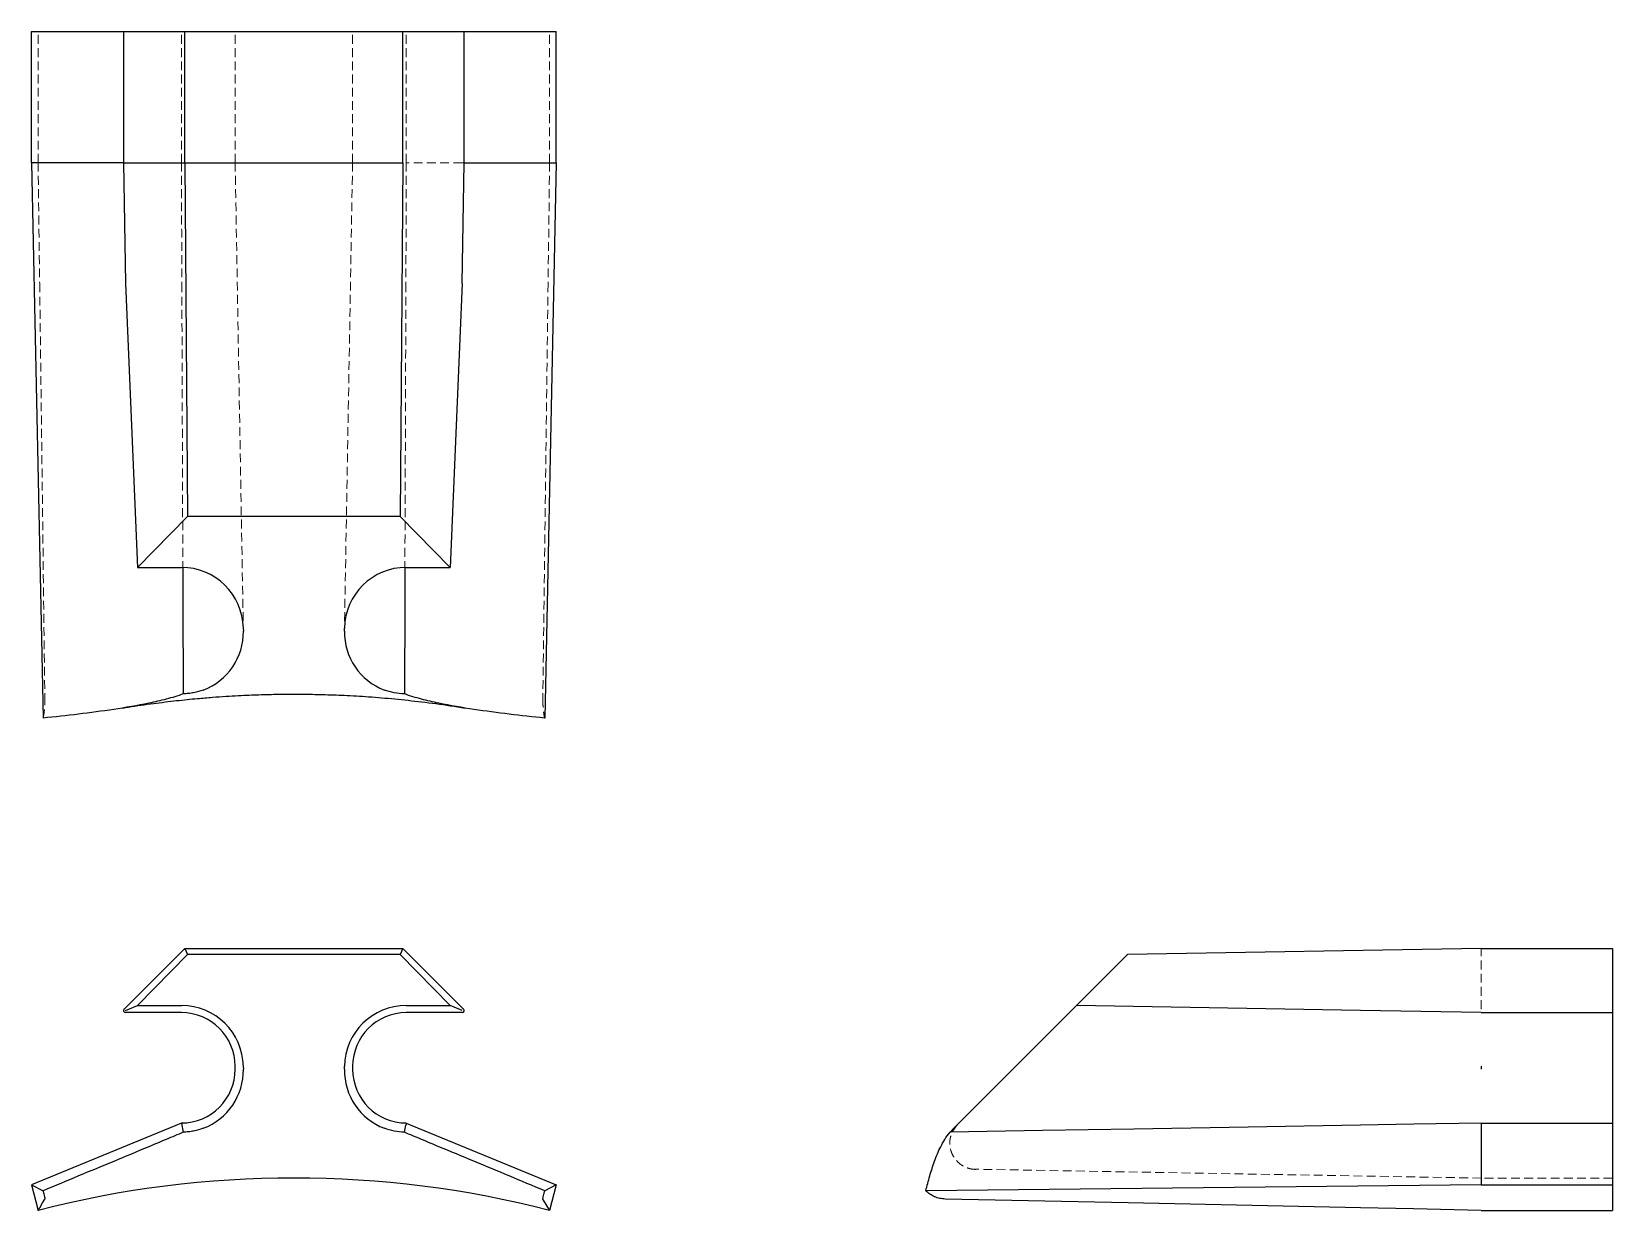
# Model space of a CAD drawing. Header units: millimetres. Extents: x 45 to 273, y 38 to 208.
import ezdxf

# ---------------------------------------------------------------- set-up
doc = ezdxf.new("R2010")
doc.units = ezdxf.units.MM
doc.linetypes.add('HIDDEN', pattern=[1.905, 1.27, -0.635])

msp = doc.modelspace()

# ---------------------------------------------------------------- linework, layer by layer
at = {"color": 7, "linetype": 'Continuous', "lineweight": 25}
for p, q in [((45.21, 189.1), (45.21, 208)), ((45.21, 208), (58.45, 208)), ((58.45, 208), (58.45, 189.1)), ((58.45, 208), (58.54, 208)), ((58.54, 208), (67.29, 208)), ((67.29, 189.1), (67.29, 208)), ((67.29, 208), (98.71, 208)), ((98.71, 189.1), (98.71, 208)), ((98.71, 208), (107.46, 208)), ((107.46, 208), (107.55, 208)), ((107.55, 189.1), (107.55, 208)), ((107.55, 208), (120.79, 208)), ((120.79, 189.1), (120.79, 208)), ((58.45, 189.1), (45.21, 189.1)), ((45.21, 189.1), (46.86, 109.06)), ((58.45, 189.1), (58.75, 171.7)), ((58.54, 189.1), (67.29, 189.1)), ((67.29, 189.1), (98.71, 189.1)), ((67.29, 189.1), (67.66, 138.14)), ((98.71, 189.1), (98.34, 138.14)), ((107.25, 171.7), (107.55, 189.1)), ((107.55, 189.1), (120.79, 189.1)), ((120.79, 189.1), (119.14, 109.06)), ((58.75, 171.7), (60.48, 130.79)), ((107.25, 171.7), (105.52, 130.79)), ((67.66, 138.14), (60.48, 130.79)), ((98.34, 138.14), (67.66, 138.14)), ((105.52, 130.79), (98.34, 138.14)), ((60.48, 130.79), (66.8, 130.79)), ((99.2, 130.79), (105.52, 130.79)), ((75.71, 122.02), (75.72, 121.6)), ((90.28, 121.6), (90.29, 122.02)), ((58.54, 67.14), (67.29, 75.88)), ((67.29, 75.88), (67.66, 74.99)), ((67.29, 75.88), (98.71, 75.88)), ((98.71, 75.88), (98.34, 74.99)), ((98.71, 75.88), (107.46, 67.14)), ((254.1, 75.88), (203.14, 74.99)), ((254.1, 75.88), (273, 75.88)), ((273, 75.88), (273, 67.14)), ((67.66, 74.99), (60.48, 67.64)), ((98.34, 74.99), (67.66, 74.99)), ((105.52, 67.64), (98.34, 74.99)), ((195.79, 67.64), (203.14, 74.99)), ((58.75, 66.93), (60.48, 67.64)), ((66.8, 66.62), (58.75, 66.62)), ((60.48, 67.64), (66.8, 67.64)), ((99.2, 67.64), (105.52, 67.64)), ((107.25, 66.62), (99.2, 66.62)), ((107.25, 66.93), (105.52, 67.64)), ((187.02, 58.88), (195.79, 67.64)), ((236.7, 66.93), (195.79, 67.64)), ((254.1, 66.62), (236.7, 66.93)), ((254.1, 66.62), (273, 66.62)), ((273, 67.14), (273, 66.62)), ((273, 66.62), (273, 58.88)), ((74.54, 58.46), (74.54, 58.88)), ((75.71, 58.88), (75.72, 58.46)), ((90.28, 58.46), (90.29, 58.88)), ((91.46, 58.88), (91.46, 58.46)), ((178.1, 49.95), (186.6, 58.46)), ((186.6, 58.46), (187.02, 58.88)), ((254.1, 58.88), (254.1, 58.46)), ((273, 58.88), (273, 58.46)), ((273, 58.46), (273, 50.71)), ((66.8, 50.71), (45.21, 41.78)), ((99.2, 50.71), (120.79, 41.78)), ((254.1, 50.71), (273, 50.71)), ((254.1, 50.71), (254.1, 41.78)), ((273, 50.71), (273, 41.78)), ((45.21, 41.78), (46.86, 40.95)), ((45.21, 41.78), (46.15, 38.12)), ((120.79, 41.78), (119.14, 40.95)), ((120.79, 41.78), (119.85, 38.12)), ((254.1, 41.78), (174.06, 40.95)), ((254.1, 41.78), (273, 41.78)), ((273, 41.78), (273, 38.12)), ((254.1, 38.12), (273, 38.12))]:
    msp.add_line(p, q, dxfattribs=at)
at = {"color": 7, "linetype": 'HIDDEN', "lineweight": 18}
for p, q in [((46.15, 189.1), (46.15, 208)), ((66.8, 189.1), (66.8, 208)), ((74.54, 189.1), (74.54, 208)), ((91.46, 189.1), (91.46, 208)), ((99.2, 189.1), (99.2, 208)), ((119.85, 189.1), (119.85, 208)), ((58.54, 189.1), (58.45, 189.1)), ((74.54, 189.1), (75.71, 122.02)), ((91.46, 189.1), (90.29, 122.02)), ((107.25, 189.1), (99.2, 189.1)), ((107.25, 189.1), (107.55, 189.1)), ((254.1, 67.14), (254.1, 75.88)), ((254.1, 42.77), (181.23, 44.05)), ((273, 42.77), (254.1, 42.77))]:
    msp.add_line(p, q, dxfattribs=at)
at = {"color": 7, "linetype": 'HIDDEN', "lineweight": 18, "flags": 128}
for points in [[(46.15, 189.1), (46.27, 179.36), (46.37, 171.7)], [(66.8, 189.1), (66.83, 179.4), (66.86, 171.7)], [(99.2, 189.1), (99.17, 179.4), (99.14, 171.7)], [(119.85, 189.1), (119.73, 179.36), (119.63, 171.7)], [(46.37, 171.7), (46.79, 138.23), (47.12, 111.85)], [(66.86, 171.7), (66.91, 155.51), (66.97, 139.04), (67, 130.77)], [(99.14, 171.7), (99.09, 155.51), (99.03, 139.04), (99, 130.78)], [(119.63, 171.7), (119.21, 138.23), (118.88, 111.85)]]:
    msp.add_lwpolyline(points, dxfattribs=at)
at = {"color": 7, "linetype": 'Continuous', "lineweight": 25, "flags": 128}
for points in [[(67, 130.77), (67.02, 125.89), (67.07, 112.56)], [(99, 130.78), (98.98, 125.89), (98.93, 112.56)], [(66.8, 50.71), (66.83, 50.54), (66.86, 50.41)], [(99.2, 50.71), (99.17, 50.54), (99.14, 50.41)], [(236.7, 50.41), (220.51, 50.13), (204.04, 49.84), (190.89, 49.61), (177.56, 49.38)], [(254.1, 50.71), (244.4, 50.54), (236.7, 50.41)], [(46.37, 38.49), (46.79, 39.2), (47.12, 39.75)], [(119.63, 38.49), (119.21, 39.2), (118.88, 39.75)], [(236.7, 38.49), (203.23, 39.2), (176.85, 39.75)], [(46.15, 38.12), (46.27, 38.32), (46.37, 38.49)], [(119.85, 38.12), (119.73, 38.32), (119.63, 38.49)], [(254.1, 38.12), (244.36, 38.32), (236.7, 38.49)]]:
    msp.add_lwpolyline(points, dxfattribs=at)
at = {"color": 7, "linetype": 'Continuous', "lineweight": 25}
for centre, radius, start, end in [((58.75, 66.93), 0.304, 134.9478, 270), ((66.8, 58.88), 7.74, 0, 90), ((99.2, 58.88), 7.74, 90, 180), ((107.25, 66.93), 0.304, 270, 45.0522), ((66.8, 58.46), 7.74, 270, 0), ((99.2, 58.46), 7.74, 180, 270), ((157.5, 68.79), 92.49, 191.4668, 192.1177), ((8.5, 68.79), 92.49, 347.8823, 348.5332), ((83, -105.37), 148.15, 75.5961, 104.4039)]:
    msp.add_arc(centre, radius, start, end, dxfattribs=at)
for centre, start_param, end_param in [((66.8, 121.87), 4.729845, 6.283185), ((99.2, 121.87), 0, 1.55334), ((66.8, 121.45), 3.502724, 4.729845), ((99.2, 121.45), 1.55334, 2.780461), ((66.8, 58.72), 4.729845, 6.283185), ((99.2, 58.72), 0, 1.55334), ((66.8, 58.3), 3.502724, 4.729845), ((99.2, 58.3), 1.55334, 2.780461)]:
    msp.add_ellipse(centre, major_axis=(0, 8.92), ratio=0.999848, start_param=start_param, end_param=end_param, dxfattribs=at)
for points, knots in [([(67.07, 112.55), (66.26, 112.26), (65.44, 112.02), (63.78, 111.58), (62.95, 111.39), (60.43, 110.86), (58.74, 110.57), (55.36, 110.06), (53.66, 109.84), (50.26, 109.43), (48.56, 109.24), (46.86, 109.06)], [0, 0, 0, 0, 0.125, 0.125, 0.25, 0.25, 0.5, 0.5, 0.75, 0.75, 1, 1, 1, 1]), ([(58.37, 110.52), (58.63, 110.56), (60.09, 110.82), (62.67, 111.17), (65.99, 111.58), (68.82, 111.87), (71.2, 112.07), (73.16, 112.21), (74.93, 112.31), (76.51, 112.39), (78.01, 112.44), (79.72, 112.49), (81.81, 112.52), (84.34, 112.52), (87.2, 112.47), (90.37, 112.36), (93.86, 112.15), (97.57, 111.84), (101.51, 111.41), (104.9, 110.97), (106.99, 110.62), (107.71, 110.5)], [0, 0, 0, 0, 0.016099, 0.090458, 0.158196, 0.219398, 0.262944, 0.302517, 0.338136, 0.369813, 0.398033, 0.428528, 0.47305, 0.523973, 0.58131, 0.64509, 0.715354, 0.792167, 0.870671, 0.955177, 1, 1, 1, 1]), ([(69.94, 113.09), (69.5, 112.93), (69.04, 112.81), (68.31, 112.68), (68.07, 112.64), (67.57, 112.58), (67.32, 112.56), (67.07, 112.55)], [0, 0, 0, 0, 0.5, 0.5, 0.75, 0.75, 1, 1, 1, 1]), ([(98.93, 112.55), (98.42, 112.58), (97.93, 112.63), (96.97, 112.81), (96.5, 112.93), (96.06, 113.09)], [0, 0, 0, 0, 0.5, 0.5, 1, 1, 1, 1]), ([(119.14, 109.06), (117.44, 109.24), (115.74, 109.43), (112.34, 109.84), (110.64, 110.06), (107.26, 110.57), (105.57, 110.86), (103.05, 111.39), (102.22, 111.58), (100.56, 112.02), (99.74, 112.26), (98.93, 112.55)], [0, 0, 0, 0, 0.25, 0.25, 0.5, 0.5, 0.75, 0.75, 0.875, 0.875, 1, 1, 1, 1]), ([(67.07, 49.38), (66.26, 49.04), (65.44, 48.69), (63.78, 48), (62.95, 47.65), (60.43, 46.6), (58.74, 45.89), (55.36, 44.48), (53.66, 43.78), (50.26, 42.37), (48.56, 41.66), (46.86, 40.95)], [0, 0, 0, 0, 0.125, 0.125, 0.25, 0.25, 0.5, 0.5, 0.75, 0.75, 1, 1, 1, 1]), ([(69.94, 49.95), (69.5, 49.78), (69.04, 49.65), (68.31, 49.5), (68.07, 49.46), (67.57, 49.41), (67.32, 49.39), (67.07, 49.38)], [0, 0, 0, 0, 0.5, 0.5, 0.75, 0.75, 1, 1, 1, 1]), ([(98.93, 49.38), (98.42, 49.39), (97.93, 49.45), (96.97, 49.64), (96.5, 49.78), (96.06, 49.95)], [0, 0, 0, 0, 0.5, 0.5, 1, 1, 1, 1]), ([(119.14, 40.95), (117.44, 41.66), (115.74, 42.37), (112.34, 43.78), (110.64, 44.49), (107.26, 45.9), (105.57, 46.6), (103.05, 47.65), (102.22, 48), (100.56, 48.69), (99.74, 49.04), (98.93, 49.38)], [0, 0, 0, 0, 0.25, 0.25, 0.5, 0.5, 0.75, 0.75, 0.875, 0.875, 1, 1, 1, 1]), ([(174.06, 40.95), (174.24, 41.66), (174.43, 42.37), (174.84, 43.78), (175.06, 44.49), (175.57, 45.9), (175.86, 46.6), (176.39, 47.65), (176.58, 48), (177.02, 48.69), (177.26, 49.04), (177.55, 49.38)], [0, 0, 0, 0, 0.25, 0.25, 0.5, 0.5, 0.75, 0.75, 0.875, 0.875, 1, 1, 1, 1]), ([(177.55, 49.38), (177.58, 49.39), (177.63, 49.45), (177.81, 49.64), (177.93, 49.78), (178.09, 49.95)], [0, 0, 0, 0, 0.5, 0.5, 1, 1, 1, 1]), ([(46.86, 40.95), (46.91, 40.76), (46.95, 40.6), (47.01, 40.31), (47.04, 40.18), (47.08, 39.98), (47.1, 39.9), (47.12, 39.79), (47.12, 39.76), (47.12, 39.75)], [0, 0, 0, 0, 0.25, 0.25, 0.5, 0.5, 0.75, 0.75, 1, 1, 1, 1]), ([(118.88, 39.75), (118.88, 39.76), (118.88, 39.79), (118.9, 39.9), (118.92, 39.98), (118.96, 40.18), (118.99, 40.31), (119.05, 40.6), (119.09, 40.76), (119.14, 40.95)], [0, 0, 0, 0, 0.25, 0.25, 0.5, 0.5, 0.75, 0.75, 1, 1, 1, 1]), ([(176.85, 39.75), (176.58, 39.76), (176.33, 39.79), (175.82, 39.9), (175.57, 39.98), (175.09, 40.18), (174.87, 40.31), (174.44, 40.6), (174.24, 40.76), (174.06, 40.95)], [0, 0, 0, 0, 0.25, 0.25, 0.5, 0.5, 0.75, 0.75, 1, 1, 1, 1])]:
    msp.add_open_spline(points, degree=3, knots=knots, dxfattribs=at)
at = {"color": 7, "linetype": 'HIDDEN', "lineweight": 18}
for points, knots in [([(46.86, 109.06), (46.91, 109.24), (46.95, 109.44), (47.01, 109.86), (47.04, 110.09), (47.08, 110.57), (47.1, 110.81), (47.12, 111.32), (47.12, 111.58), (47.12, 111.85)], [0, 0, 0, 0, 0.25, 0.25, 0.5, 0.5, 0.75, 0.75, 1, 1, 1, 1]), ([(118.88, 111.85), (118.88, 111.58), (118.88, 111.33), (118.9, 110.82), (118.92, 110.57), (118.96, 110.09), (118.99, 109.87), (119.05, 109.44), (119.09, 109.24), (119.14, 109.06)], [0, 0, 0, 0, 0.25, 0.25, 0.5, 0.5, 0.75, 0.75, 1, 1, 1, 1]), ([(178.68, 50.54), (178.43, 50.21), (177.3, 48.74), (177.69, 49.27), (177.99, 49.69)], [0, 0, 0, 0, 0.222348, 1, 1, 1, 1]), ([(177.98, 49.71), (177.91, 49.66), (177.82, 49.6), (177.52, 49.32), (177.42, 49.23)], [0, 0, 0, 0, 0.669344, 1, 1, 1, 1]), ([(181.28, 44.02), (181.06, 44.04), (180.63, 44.06), (180.02, 44.24), (179.5, 44.47), (178.95, 44.82), (178.45, 45.29), (178.02, 45.9), (177.71, 46.56), (177.54, 47.24), (177.51, 47.89), (177.56, 48.46), (177.71, 49.06), (177.9, 49.45), (178, 49.65)], [0, 0, 0, 0, 0.085862, 0.165155, 0.237788, 0.303684, 0.415196, 0.500158, 0.585044, 0.696527, 0.76242, 0.835, 0.914192, 1, 1, 1, 1]), ([(178.01, 49.73), (178.01, 49.73), (178.02, 49.78), (177.91, 49.7), (177.72, 49.52), (177.65, 49.46)], [0, 0, 0, 0, 0.109359, 0.693379, 1, 1, 1, 1])]:
    msp.add_open_spline(points, degree=3, knots=knots, dxfattribs=at)

doc.saveas('drawing.dxf')
